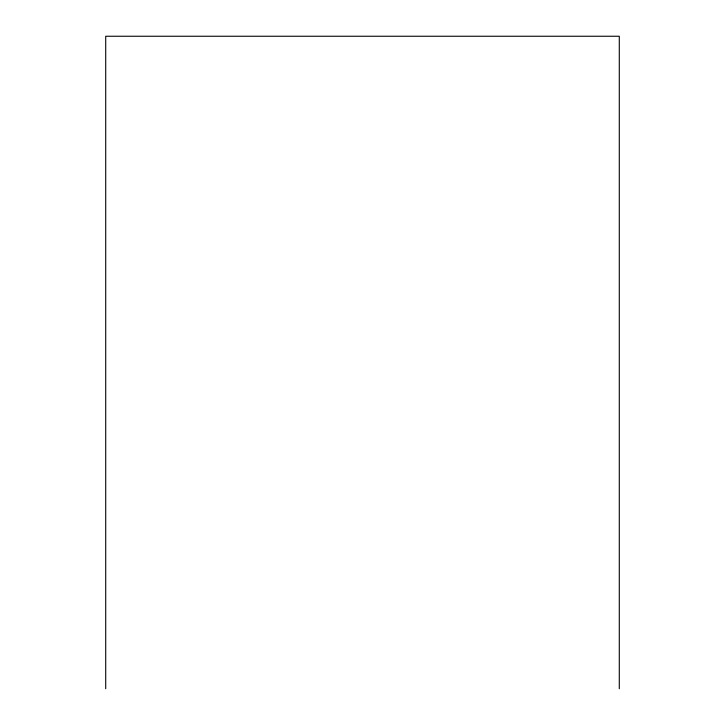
<?xml version="1.0" encoding="UTF-8"?>
<svg xmlns="http://www.w3.org/2000/svg" width="725" height="725" viewBox="0 0 725 725"><rect width="100%" height="100%" fill="white"/><g stroke="black" fill="none" stroke-linecap="round" stroke-linejoin="round"><path stroke-width="1.09" d="M619.286 688.75L619.286 36.25L105.714 36.25L105.714 688.75"/></g></svg>
